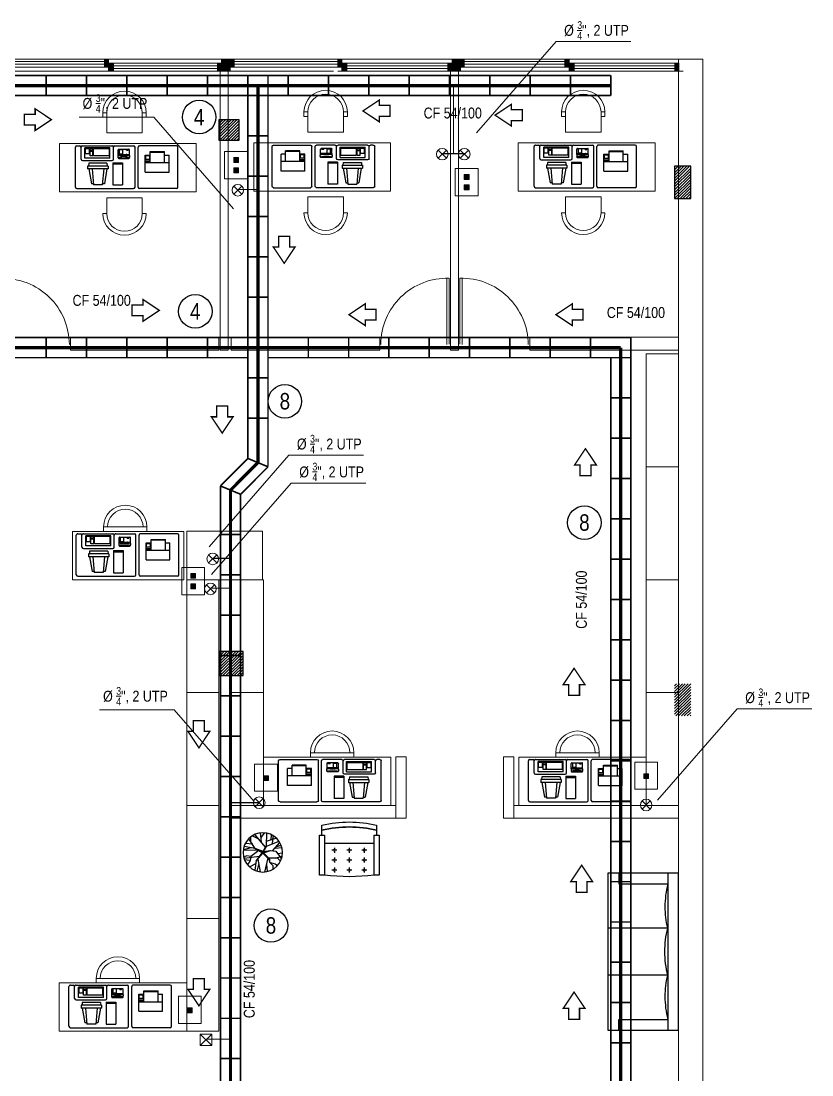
# Model space of a CAD drawing. Header units: millimetres. Extents: x 0 to 126, y 0 to 76.
# Drawn here: x 80.65 to 90.46, y 24.66 to 37.73 of the extents above; entities that cross this region are included whole.
import ezdxf

# ---------------------------------------------------------------- set-up
doc = ezdxf.new("R2010")
doc.units = ezdxf.units.MM
doc.linetypes.add('Continua', pattern=[0])
doc.linetypes.add('DASHED', pattern=[0.75, 0.5, -0.25])
for name, color, linetype in [('9__9', 9, 'Continuous'), ('A-FURN-1', 7, 'Continuous'), ('E-COLUMNA', 20, 'Continuous'), ('HatchColus', 8, 'Continuous'), ('MOVABLE_FURNISHINGS', 7, 'Continuous'), ('Muebles', 2, 'Continuous'), ('TRACO01', 7, 'Continuous'), ('TRACO02', 255, 'Continuous')]:
    doc.layers.add(name, color=color, linetype=linetype)
for name, color, linetype, lineweight in [('ARQUITECTÓNICO', 152, 'Continuous', 0), ('INST. VOZ Y DATOS', 40, 'Continuous', 0), ('TEXTOS INST. VOZ Y DATOS', 1, 'Continuous', 0)]:
    doc.layers.add(name, color=color, linetype=linetype, lineweight=lineweight)
doc.styles.add('75', font='ARIALN.TTF', dxfattribs={"height": 0.135})
pattern_1 = [(45, (-703.665528, -104.339468), (-0.0176776695, 0.0176776695), [])]

# ---------------------------------------------------------------- blocks, each defined once
blk = doc.blocks.new('A$C35E06030')
at = {"layer": 'HatchColus', "linetype": 'Continua', "ltscale": 0.05}
h = blk.add_hatch(dxfattribs=at)
h.set_pattern_fill('ANSI31', color=256, scale=0.2, style=0)
h.set_pattern_definition(pattern_1)
h.paths.add_polyline_path([(5.65, 32.595), (5.65, 32.295), (5.95, 32.295), (5.95, 32.595)])
h.paths.add_polyline_path([(11.35, 32.595), (11.35, 32.345), (11.6, 32.345), (11.6, 32.595)])
h = blk.add_hatch(dxfattribs=at)
h.set_pattern_fill('ANSI31', color=256, scale=0.2, style=0)
h.set_pattern_definition(pattern_1)
h.paths.add_polyline_path([(17, 31.621), (17.2, 31.621), (17.2, 32.021), (17, 32.021)])
h = blk.add_hatch(dxfattribs=at)
h.set_pattern_fill('ANSI31', color=256, scale=0.2, style=0)
h.set_pattern_definition(pattern_1)
h.paths.add_polyline_path([(0.2, 25.603), (0, 25.603), (0, 25.203), (0.2, 25.203)])
h.paths.add_polyline_path([(5.949, 26.003), (5.649, 26.003), (5.649, 25.703), (5.949, 25.703)])
h.paths.add_polyline_path([(11.65, 26.003), (11.35, 26.003), (11.35, 25.703), (11.65, 25.703)])
h.paths.add_polyline_path([(17.2, 25.603), (17, 25.603), (17, 25.203), (17.2, 25.203)])
at = {"layer": 'E-COLUMNA', "linetype": 'Continua', "ltscale": 0.05}
for points in [[(11.35, 32.345), (11.6, 32.345), (11.6, 32.595), (11.35, 32.595)], [(17, 31.621), (17.2, 31.621), (17.2, 32.021), (17, 32.021)], [(11.35, 25.703), (11.65, 25.703), (11.65, 26.003), (11.35, 26.003)]]:
    blk.add_lwpolyline(points, close=True, dxfattribs=at)
blk = doc.blocks.new('A$C12894DB4')
at = {"layer": 'TRACO01', "color": 0}
for p, q in [((9.91, 5.66), (9.91, 5.26)), ((11.31, 5.66), (9.91, 5.66)), ((11.31, 5.46), (9.91, 5.46)), ((11.31, 5.26), (9.91, 5.26)), ((11.31, 4.66), (9.91, 4.66)), ((9.91, 4.66), (9.91, 3.46)), ((11.31, 5.66), (11.31, 5.26)), ((11.31, 4.66), (11.31, 3.46)), ((17.03, 4.24), (17.03, 4.14)), ((20.83, 4.44), (17.23, 4.44)), ((18.23, 4.2), (18.23, 4.05)), ((19.83, 4.2), (19.83, 4.05)), ((21.03, 4.24), (21.03, 4.13)), ((9.71, 2.26), (4.71, 2.26)), ((11.31, 3.46), (9.91, 3.46)), ((17.03, 3.36), (17.03, 1.44)), ((20.83, 3.04), (17.23, 3.04)), ((20.83, 1.24), (17.23, 1.24)), ((17.53, 1.57), (17.53, 1.37)), ((18.13, 1.57), (17.53, 1.57)), ((18.13, 1.37), (17.53, 1.37)), ((18.13, 1.57), (18.13, 1.37)), ((18.23, 3.43), (18.23, 3.28)), ((19.33, 2.91), (19.33, 1.37)), ((19.33, 2.91), (20.53, 2.91)), ((19.33, 1.37), (20.53, 1.37)), ((19.83, 3.43), (19.83, 3.28)), ((20.53, 2.91), (20.53, 1.37)), ((21.03, 3.36), (21.03, 1.44)), ((24.13, 3.58), (29.73, 3.58)), ((24.13, 3.58), (24.13, 1.08)), ((24.13, 1.08), (29.73, 1.08)), ((29.73, 3.58), (29.73, 1.08)), ((29.93, 3.58), (29.93, 1.98)), ((29.93, 3.58), (30.93, 3.58)), ((29.93, 1.98), (30.93, 1.98)), ((29.93, 1.68), (29.93, 1.08)), ((29.93, 1.68), (30.93, 1.68)), ((29.93, 1.08), (30.93, 1.08)), ((30.93, 3.58), (30.93, 1.98)), ((30.93, 1.68), (30.93, 1.08)), ((31.13, 2.88), (31.13, 1.08)), ((31.13, 2.88), (32.53, 2.88)), ((31.13, 1.08), (32.53, 1.08)), ((32.53, 2.88), (32.53, 1.08))]:
    blk.add_line(p, q, dxfattribs=at)
for centre, radius, start, end in [((18.18, 3.74), 1.25, 166.0825, 180), ((18.18, 3.74), 1.25, 180, 191.2958), ((17.16, 3.98), 0.2, 70.2489, 166.4245), ((17.23, 4.24), 0.2, 90, 180), ((18.07, 7.64), 3.57, 256.1032, 263.8325), ((18.64, 12.93), 8.89, 263.8325, 267.4371), ((17.99, 4.2), 0.24, 0, 90), ((19.03, 21.61), 17.58, 267.4371, 270), ((19.03, 21.61), 17.58, 270, 272.5629), ((19.42, 12.93), 8.89, 272.5629, 276.1675), ((20.07, 4.2), 0.24, 90, 180), ((19.99, 7.64), 3.57, 276.1675, 283.8968), ((20.83, 4.24), 0.2, 0, 90), ((20.9, 3.98), 0.2, 9.5352, 104.6502), ((20.4, 3.82), 0.72, 9.4076, 17.8024), ((19.88, 3.74), 1.25, 0, 9.4076), ((19.88, 3.74), 1.25, 350.5924, 360), ((17.19, 3.54), 0.24, 191.2958, 283.3617), ((17.23, 2.84), 0.2, 90, 180), ((17.23, 1.44), 0.2, 180, 270), ((18.07, -0.17), 3.57, 96.1675, 103.8968), ((16.93, 3.52), 0.369, 323.5958, 323.7272), ((18.64, -5.45), 8.89, 92.5629, 96.1675), ((17.99, 3.28), 0.24, 270, 0), ((19.03, -14.14), 17.58, 90, 92.5629), ((19.03, -14.14), 17.58, 87.4371, 90), ((19.42, -5.45), 8.89, 83.8325, 87.4371), ((20.07, 3.28), 0.24, 180, 270), ((19.99, -0.17), 3.57, 76.6383, 83.8325), ((20.87, 3.54), 0.24, 256.6383, 358.4297), ((20.83, 2.84), 0.2, 0, 90), ((20.83, 1.44), 0.2, 270, 0)]:
    blk.add_arc(centre, radius, start, end, dxfattribs=at)
at = {"layer": 'TRACO02', "color": 0}
for p, q in [((0.5, 15.04), (13.5, 15.04)), ((35.6, 15.04), (15.6, 15.04)), ((0, 14.54), (0, 0.54)), ((14, 14.54), (14, 0.54)), ((15.1, 14.54), (15.1, 0.54)), ((19.55, 6), (19.55, 13.8)), ((22.95, 13.8), (19.55, 13.8)), ((22.95, 6), (22.95, 13.8)), ((24.99, 8.15), (25.9, 13.35)), ((25.9, 13.35), (26.59, 13.35)), ((26.13, 8.15), (26.62, 13.75)), ((26.62, 13.75), (29.75, 13.75)), ((30.24, 8.15), (29.75, 13.75)), ((29.79, 13.35), (30.47, 13.35)), ((31.39, 8.15), (30.47, 13.35)), ((36.1, 14.54), (36.1, 0.54)), ((11.51, 9.26), (3.11, 9.26)), ((3.11, 9.26), (3.11, 3.26)), ((11.51, 9.26), (11.51, 3.26)), ((24.59, 8.15), (31.79, 8.15)), ((24.59, 7.15), (24.59, 8.15)), ((31.79, 7.15), (31.79, 8.15)), ((11.51, 5.86), (3.11, 5.86)), ((4.71, 5.86), (4.71, 2.06)), ((9.71, 5.86), (9.71, 2.06)), ((22.95, 6.4), (19.55, 6.4)), ((22.95, 6), (19.55, 6)), ((22.7, 4.74), (22.7, 0.54)), ((33.6, 5.24), (23.2, 5.24)), ((23.93, 4.38), (32.73, 4.38)), ((23.93, 4.38), (23.93, 0.78)), ((24.59, 7.15), (31.79, 7.15)), ((24.98, 6.15), (24.89, 7.15)), ((24.98, 6.15), (31.4, 6.15)), ((31.4, 6.15), (31.49, 7.15)), ((32.73, 4.38), (32.73, 0.78)), ((34.1, 4.74), (34.1, 0.54)), ((0.5, 0.04), (13.5, 0.04)), ((4.71, 3.26), (3.11, 3.26)), ((9.71, 2.06), (4.71, 2.06)), ((11.51, 3.26), (9.71, 3.26)), ((22.2, 0.04), (15.6, 0.04)), ((33.6, 0.04), (23.2, 0.04)), ((23.93, 0.78), (32.73, 0.78)), ((35.6, 0.04), (34.6, 0.04))]:
    blk.add_line(p, q, dxfattribs=at)
for centre, radius, start, end in [((0.5, 14.54), 0.5, 90, 180), ((13.5, 14.54), 0.5, 0, 90), ((15.6, 14.54), 0.5, 90, 180), ((35.6, 14.54), 0.5, 0, 90), ((23.2, 4.74), 0.5, 90, 180), ((33.6, 4.74), 0.5, 0, 90), ((0.5, 0.54), 0.5, 180, 270), ((13.5, 0.54), 0.5, 270, 0), ((15.6, 0.54), 0.5, 180, 270), ((22.2, 0.54), 0.5, 270, 0), ((23.2, 0.54), 0.5, 180, 270), ((27.71, -4.98), 5.57, 115.6743, 116.5651), ((29.09, -4.98), 5.57, 63.4349, 64.3257), ((33.6, 0.54), 0.5, 270, 0), ((34.6, 0.54), 0.5, 180, 270), ((35.6, 0.54), 0.5, 270, 0)]:
    blk.add_arc(centre, radius, start, end, dxfattribs=at)
blk = doc.blocks.new('FIXT-SOFA3672')
at = {"layer": 'A-FURN-1'}
for p, q in [((35.919106, 36.03653), (-35.919106, 36.03653)), ((-35.919106, 36.03653), (-35.919106, 0.010204)), ((35.919106, 0.010204), (35.919106, 36.03653)), ((-35.896767, 30.508681), (35.914639, 30.508681)), ((-31.016712, 5.575283), (-31.016712, 30.508681)), ((-10.734035, 30.318065), (-10.734035, -0.180412)), ((10.734035, 30.318065), (10.734035, -0.180412)), ((31.016712, 5.575283), (31.016712, 30.508681)), ((-35.896767, 5.575283), (-31.016712, 5.575283)), ((35.896767, 5.575283), (31.016712, 5.575283)), ((-35.919106, 0.010204), (35.919106, 0.010204))]:
    blk.add_line(p, q, dxfattribs=at)
for centre, radius, start, end in [((-20.12418, 71.160164), 42.085514, 255, 269.461553), ((-20.176819, 65.559021), 36.484119, 269.461552, 284.999998), ((-0.096013, 70.019703), 41.102158, 255, 270.121624), ((-0.098873, 71.366776), 42.449238, 270.121624, 285.000001), ((20.176819, 65.559021), 36.484119, 255.000002, 270.538448), ((20.12418, 71.160164), 42.085514, 270.538447, 285)]:
    blk.add_arc(centre, radius, start, end, dxfattribs=at)
blk = doc.blocks.new('arbolp114')
at = {"color": 0, "linetype": 'ByBlock'}
for p, q in [((-0.319, 0.205), (-0.389, 0.318)), ((-0.182, 0.289), (-0.333, 0.369)), ((-0.165, 0.209), (-0.203, 0.453)), ((-0.109, 0.31), (-0.154, 0.474)), ((-0.126, 0.175), (-0.067, 0.491)), ((0.126, 0.138), (0.045, 0.503)), ((0.091, 0.306), (0.108, 0.482)), ((0.168, 0.249), (0.252, 0.332)), ((0.193, 0.26), (0.319, 0.289)), ((0.252, 0.332), (0.256, 0.436)), ((0.319, 0.289), (0.378, 0.331)), ((-0.417, 0.087), (-0.476, 0.121)), ((-0.326, 0.205), (-0.462, 0.192)), ((-0.088, 0.104), (-0.462, 0.159)), ((-0.301, 0.104), (-0.417, 0.087)), ((-0.305, 0.104), (-0.319, 0.205)), ((-0.098, -0.045), (-0.301, 0.104)), ((-0.018, -0.001), (-0.165, 0.213)), ((-0.165, 0.213), (0.001, 0.019)), ((-0.116, 0.148), (-0.006, 0.006)), ((-0.001, 0.009), (-0.116, 0.148)), ((-0.006, 0.006), (-0.013, -0.015)), ((0.151, 0.157), (-0.001, 0.009)), ((0.001, 0.019), (0.157, 0.171)), ((0.005, 0), (0.151, 0.157)), ((0.018, 0.007), (0.168, 0.165)), ((0.018, 0.007), (0.196, -0.047)), ((0.143, 0.138), (0.357, 0.138)), ((0.157, 0.171), (0.168, 0.249)), ((0.168, 0.165), (0.168, 0.249)), ((0.336, -0.035), (0.476, 0.163)), ((0.357, 0.138), (0.497, 0.096)), ((0.361, 0.133), (0.452, 0.226)), ((0.375, 0.028), (0.504, 0.012)), ((-0.494, -0.068), (-0.119, -0.057)), ((-0.305, -0.115), (-0.494, -0.068)), ((-0.203, -0.102), (-0.466, -0.152)), ((-0.256, -0.207), (-0.452, -0.228)), ((-0.195, -0.102), (-0.354, -0.342)), ((-0.203, -0.098), (-0.119, -0.057)), ((0.008, -0.026), (-0.195, -0.102)), ((0.073, -0.134), (-0.193, -0.447)), ((-0.179, -0.095), (0.011, -0.018)), ((-0.116, -0.063), (0.005, -0.003)), ((-0.013, -0.015), (-0.116, -0.063)), ((-0.098, -0.045), (-0.018, -0.001)), ((-0.033, -0.258), (-0.056, -0.497)), ((0.174, -0.042), (0.005, 0)), ((0.005, -0.003), (0.068, -0.021)), ((0.008, -0.026), (0.193, -0.047)), ((0.008, -0.026), (0.094, -0.169)), ((0.011, -0.018), (0.174, -0.042)), ((0.017, -0.021), (0.094, -0.152)), ((0.094, -0.161), (0.417, -0.287)), ((0.094, -0.169), (0.105, -0.493)), ((0.196, -0.047), (0.336, -0.035)), ((0.245, -0.22), (0.266, -0.409)), ((0.256, -0.047), (0.438, -0.253)), ((0.319, -0.11), (0.494, -0.123)), ((0.34, -0.144), (0.459, -0.186)), ((-0.305, -0.27), (-0.305, -0.392)), ((-0.098, -0.333), (-0.256, -0.417)), ((-0.044, -0.376), (0.042, -0.493)), ((0.098, -0.287), (0.336, -0.363)), ((0.21, -0.329), (0.224, -0.442))]:
    blk.add_line(p, q, dxfattribs=at)
blk.add_circle((0, 0), 0.5, dxfattribs=at)
blk = doc.blocks.new('A$C6B612579')
at = {"layer": '9__9', "color": 253, "extrusion": (0, 0, -1), "xscale": 4.875, "yscale": 4.875, "zscale": 4.875}
blk.add_blockref('arbolp114', (-2.46, 2.44), dxfattribs=at)
blk = doc.blocks.new('Sillon_2')
at = {"layer": 'MOVABLE_FURNISHINGS', "color": 7, "linetype": 'Continuous'}
for points in [[(0.0375, 0.75), (0.0375, 0.675, -0.1212121), (0.8625, 0.675), (0.8625, 0.75, 0.1212121)], [(0.2125, 0.375, -1), (0.2375, 0.375, -1)], [(0.4375, 0.375, -1), (0.4625, 0.375, -1)], [(0.6625, 0.375, -1), (0.6875, 0.375, -1)], [(0.2125, 0.225, -1), (0.2375, 0.225, -1)], [(0.4375, 0.225, -1), (0.4625, 0.225, -1)], [(0.6625, 0.225, -1), (0.6875, 0.225, -1)], [(0.2125, 0.075, -1), (0.2375, 0.075, -1)], [(0.4375, 0.075, -1), (0.4625, 0.075, -1)], [(0.6625, 0.075, -1), (0.6875, 0.075, -1)]]:
    blk.add_lwpolyline(points, format="xyb", close=True, dxfattribs=at)
for points in [[(0.8625, 0.6), (0.8625, 0.675, 0.1212121), (0.0375, 0.675), (0.0375, 0.6)], [(0.0375, 0), (0.075, 0, 0.0666667), (0.825, 0), (0.8625, 0)]]:
    blk.add_lwpolyline(points, format="xyb", dxfattribs=at)
for points in [[(0, 0), (0.075, 0), (0.075, 0.6), (0, 0.6)], [(0.825, 0), (0.9, 0), (0.9, 0.6), (0.825, 0.6)]]:
    blk.add_lwpolyline(points, close=True, dxfattribs=at)
for points in [[(0.075, 0.475), (0.825, 0.475)], [(0.1875, 0.375), (0.2125, 0.375)], [(0.225, 0.4125), (0.225, 0.3875)], [(0.225, 0.3625), (0.225, 0.3375)], [(0.2375, 0.375), (0.2625, 0.375)], [(0.4125, 0.375), (0.4375, 0.375)], [(0.45, 0.4125), (0.45, 0.3875)], [(0.45, 0.3625), (0.45, 0.3375)], [(0.4625, 0.375), (0.4875, 0.375)], [(0.6375, 0.375), (0.6625, 0.375)], [(0.675, 0.4125), (0.675, 0.3875)], [(0.675, 0.3625), (0.675, 0.3375)], [(0.6875, 0.375), (0.7125, 0.375)], [(0.1875, 0.225), (0.2125, 0.225)], [(0.225, 0.2625), (0.225, 0.2375)], [(0.225, 0.2125), (0.225, 0.1875)], [(0.2375, 0.225), (0.2625, 0.225)], [(0.4125, 0.225), (0.4375, 0.225)], [(0.45, 0.2625), (0.45, 0.2375)], [(0.45, 0.2125), (0.45, 0.1875)], [(0.4625, 0.225), (0.4875, 0.225)], [(0.6375, 0.225), (0.6625, 0.225)], [(0.675, 0.2625), (0.675, 0.2375)], [(0.675, 0.2125), (0.675, 0.1875)], [(0.6875, 0.225), (0.7125, 0.225)], [(0.1875, 0.075), (0.2125, 0.075)], [(0.225, 0.1125), (0.225, 0.0875)], [(0.225, 0.0625), (0.225, 0.0375)], [(0.2375, 0.075), (0.2625, 0.075)], [(0.4125, 0.075), (0.4375, 0.075)], [(0.45, 0.1125), (0.45, 0.0875)], [(0.45, 0.0625), (0.45, 0.0375)], [(0.4625, 0.075), (0.4875, 0.075)], [(0.6375, 0.075), (0.6625, 0.075)], [(0.675, 0.1125), (0.675, 0.0875)], [(0.675, 0.0625), (0.675, 0.0375)], [(0.6875, 0.075), (0.7125, 0.075)]]:
    blk.add_lwpolyline(points, dxfattribs=at)
blk = doc.blocks.new('A$C1BEB1155')
at = {"layer": 'INST. VOZ Y DATOS', "color": 6}
for points in [[(0, 0.144), (0.144, 0)], [(0, 0), (0.144, 0.144)]]:
    blk.add_lwpolyline(points, dxfattribs=at)
blk.add_lwpolyline([(0.144, 0.144), (0, 0.144), (0, 0), (0.144, 0)], close=True, dxfattribs=at)

msp = doc.modelspace()

# ---------------------------------------------------------------- hatches: boundary and pattern name
at = {"layer": 'ARQUITECTÓNICO'}
h = msp.add_hatch(color=0, dxfattribs=at)
h.paths.add_polyline_path([(81.737, 37.106), (81.799, 37.106), (81.799, 37.206), (81.737, 37.206)])
h.paths.add_polyline_path([(81.737, 37.156), (81.737, 37.256), (81.685, 37.256), (81.685, 37.156)])
h = msp.add_hatch(color=0, dxfattribs=at)
h.paths.add_polyline_path([(83.138, 37.256), (83.138, 37.206), (83.243, 37.206), (83.243, 37.256)])
h.paths.add_polyline_path([(83.138, 37.206), (83.138, 37.156), (83.243, 37.156), (83.243, 37.206)])
h.paths.add_polyline_path([(83.243, 37.106), (83.243, 37.156), (83.138, 37.156), (83.138, 37.106)])
for points in [[(83.294, 37.256), (83.243, 37.256), (83.243, 37.156), (83.294, 37.156)], [(86.148, 37.256), (86.097, 37.256), (86.097, 37.156), (86.148, 37.156)]]:
    msp.add_hatch(color=0, dxfattribs=at).paths.add_polyline_path(points)
h = msp.add_hatch(color=0, dxfattribs=at)
h.paths.add_polyline_path([(84.631, 37.106), (84.693, 37.106), (84.693, 37.206), (84.631, 37.206)])
h.paths.add_polyline_path([(84.631, 37.156), (84.631, 37.256), (84.58, 37.256), (84.58, 37.156)])
h = msp.add_hatch(color=0, dxfattribs=at)
h.paths.add_polyline_path([(85.996, 37.256), (85.996, 37.206), (86.1, 37.206), (86.1, 37.256)])
h.paths.add_polyline_path([(85.996, 37.206), (85.996, 37.156), (86.1, 37.156), (86.1, 37.206)])
h.paths.add_polyline_path([(86.1, 37.106), (86.1, 37.156), (85.996, 37.156), (85.996, 37.106)])
h = msp.add_hatch(color=0, dxfattribs=at)
h.paths.add_polyline_path([(87.447, 37.106), (87.509, 37.106), (87.509, 37.206), (87.447, 37.206)])
h.paths.add_polyline_path([(87.447, 37.156), (87.447, 37.256), (87.395, 37.256), (87.395, 37.156)])
h = msp.add_hatch(color=0, dxfattribs=at)
h.paths.add_polyline_path([(83.138, 37.156), (83.087, 37.156), (83.087, 37.106), (83.138, 37.106)])
h.paths.add_polyline_path([(83.138, 37.206), (83.087, 37.206), (83.087, 37.156), (83.138, 37.156)])
h = msp.add_hatch(color=0, dxfattribs=at)
h.paths.add_polyline_path([(85.996, 37.156), (85.945, 37.156), (85.945, 37.106), (85.996, 37.106)])
h.paths.add_polyline_path([(85.996, 37.206), (85.945, 37.206), (85.945, 37.156), (85.996, 37.156)])
h = msp.add_hatch(color=0, dxfattribs=at)
h.paths.add_polyline_path([(88.811, 37.156), (88.76, 37.156), (88.76, 37.106), (88.811, 37.106)])
h.paths.add_polyline_path([(88.811, 37.206), (88.76, 37.206), (88.76, 37.156), (88.811, 37.156)])
at = {"layer": 'INST. VOZ Y DATOS'}
for points in [[(83.288, 36.035), (83.348, 36.035), (83.348, 35.975), (83.288, 35.975)], [(83.288, 35.906), (83.348, 35.906), (83.348, 35.846), (83.288, 35.846)], [(86.147, 35.824), (86.207, 35.824), (86.207, 35.764), (86.147, 35.764)], [(86.147, 35.695), (86.207, 35.695), (86.207, 35.635), (86.147, 35.635)], [(82.756, 30.876), (82.816, 30.876), (82.816, 30.816), (82.756, 30.816)], [(82.756, 30.747), (82.816, 30.747), (82.816, 30.687), (82.756, 30.687)], [(83.659, 28.366), (83.719, 28.366), (83.719, 28.306), (83.659, 28.306)], [(88.374, 28.391), (88.435, 28.391), (88.435, 28.331), (88.374, 28.331)], [(82.714, 25.486), (82.774, 25.486), (82.774, 25.426), (82.714, 25.426)]]:
    msp.add_hatch(color=256, dxfattribs=at).paths.add_polyline_path(points)

# ---------------------------------------------------------------- linework, layer by layer
at = {"layer": 'ARQUITECTÓNICO', "ltscale": 0.3}
for p, q in [((78.836, 37.256), (84.526, 37.256)), ((84.526, 37.256), (89.106, 37.256)), ((78.836, 37.106), (84.526, 37.106)), ((84.581, 37.106), (88.861, 37.106))]:
    msp.add_line(p, q, dxfattribs=at)
at = {"layer": 'ARQUITECTÓNICO', "color": 0}
for p, q in [((81.737, 37.106), (81.737, 37.256)), ((84.631, 37.106), (84.631, 37.256)), ((87.447, 37.106), (87.447, 37.256)), ((81.737, 37.156), (80.372, 37.156)), ((81.737, 37.206), (81.737, 37.106)), ((81.737, 37.206), (83.087, 37.206)), ((84.631, 37.156), (83.266, 37.156)), ((84.631, 37.206), (84.631, 37.106)), ((84.631, 37.206), (85.945, 37.206)), ((87.447, 37.156), (86.082, 37.156)), ((87.447, 37.206), (87.447, 37.106)), ((87.447, 37.206), (88.76, 37.206)), ((81.713, 36.591), (81.665, 36.591)), ((84.649, 36.6), (84.698, 36.6)), ((87.404, 36.6), (87.355, 36.6)), ((81.713, 35.34), (81.665, 35.34)), ((82.202, 35.34), (82.158, 35.34)), ((84.16, 35.349), (84.209, 35.349)), ((84.649, 35.349), (84.698, 35.349)), ((87.404, 35.349), (87.355, 35.349)), ((87.893, 35.349), (87.844, 35.349)), ((87.844, 35.349), (87.844, 35.349)), ((82.213, 31.453), (81.675, 31.453)), ((84.24, 28.653), (84.778, 28.653)), ((87.822, 28.653), (87.284, 28.653)), ((82.122, 25.853), (81.584, 25.853))]:
    msp.add_line(p, q, dxfattribs=at)
at = {"layer": 'ARQUITECTÓNICO', "linetype": 'Continuous', "ltscale": 0.03}
msp.add_line((88.806, 37.256), (88.806, 22.956), dxfattribs=at)
at = {"layer": 'ARQUITECTÓNICO'}
for p, q in [((89.106, 37.256), (89.106, 6.906)), ((85.93, 33.717), (85.93, 34.534)), ((85.959, 33.719), (85.959, 34.537)), ((86.094, 33.719), (86.094, 34.537)), ((86.122, 33.717), (86.122, 34.534))]:
    msp.add_line(p, q, dxfattribs=at)
at = {"layer": 'ARQUITECTÓNICO', "ltscale": 10}
msp.add_line((88.806, 37.106), (88.806, 22.956), dxfattribs=at)
at = {"layer": 'ARQUITECTÓNICO', "color": 252}
for p, q in [((88.806, 27.158), (87.927, 27.158)), ((87.927, 27.158), (87.927, 25.211)), ((88.063, 27.158), (88.063, 27.025)), ((88.063, 27.025), (88.671, 27.025)), ((88.667, 26.476), (87.923, 26.476)), ((88.667, 25.894), (87.923, 25.894)), ((88.063, 25.212), (88.063, 25.344)), ((88.063, 25.344), (88.671, 25.344)), ((87.927, 25.211), (88.806, 25.211))]:
    msp.add_line(p, q, dxfattribs=at)
at = {"layer": 'ARQUITECTÓNICO', "color": 0}
for points in [[(81.737, 37.156), (81.685, 37.156), (81.685, 37.256), (81.737, 37.256)], [(83.138, 37.106), (83.243, 37.106), (83.243, 37.256), (83.138, 37.256)], [(83.294, 37.156), (83.243, 37.156), (83.243, 37.256), (83.294, 37.256)], [(84.631, 37.156), (84.58, 37.156), (84.58, 37.256), (84.631, 37.256)], [(85.996, 37.106), (86.1, 37.106), (86.1, 37.256), (85.996, 37.256)], [(86.148, 37.156), (86.097, 37.156), (86.097, 37.256), (86.148, 37.256)], [(87.447, 37.156), (87.395, 37.156), (87.395, 37.256), (87.447, 37.256)], [(80.423, 37.193), (81.685, 37.193), (81.685, 37.225), (80.423, 37.225)], [(81.737, 37.106), (81.799, 37.106), (81.799, 37.206), (81.737, 37.206)], [(81.799, 37.14), (83.087, 37.14), (83.087, 37.172), (81.799, 37.172)], [(83.138, 37.106), (83.087, 37.106), (83.087, 37.206), (83.138, 37.206)], [(83.294, 37.193), (84.58, 37.193), (84.58, 37.225), (83.294, 37.225)], [(84.631, 37.106), (84.693, 37.106), (84.693, 37.206), (84.631, 37.206)], [(84.693, 37.14), (85.956, 37.14), (85.956, 37.172), (84.693, 37.172)], [(85.996, 37.106), (85.945, 37.106), (85.945, 37.206), (85.996, 37.206)], [(86.133, 37.193), (87.395, 37.193), (87.395, 37.225), (86.133, 37.225)], [(87.447, 37.106), (87.509, 37.106), (87.509, 37.206), (87.447, 37.206)], [(87.509, 37.14), (88.772, 37.14), (88.772, 37.172), (87.509, 37.172)], [(88.811, 37.106), (88.76, 37.106), (88.76, 37.206), (88.811, 37.206)], [(83.12, 37.106), (83.22, 37.106), (83.22, 33.645), (83.12, 33.645)], [(86.076, 37.106), (85.976, 37.106), (85.976, 33.647), (86.076, 33.647)], [(82.824, 36.209), (81.128, 36.209), (81.128, 35.609), (82.824, 35.609)], [(83.538, 36.218), (85.235, 36.218), (85.235, 35.618), (83.538, 35.618)], [(88.514, 36.218), (86.818, 36.218), (86.818, 35.618), (88.514, 35.618)], [(83.106, 33.645), (81.263, 33.645), (81.263, 33.805), (83.106, 33.805)], [(83.256, 33.647), (85.1, 33.647), (85.1, 33.807), (83.256, 33.807)], [(88.806, 33.647), (86.963, 33.647), (86.963, 33.807), (88.806, 33.807)], [(88.806, 32.199), (88.406, 32.199), (88.406, 33.599), (88.806, 33.599)], [(88.806, 32.199), (88.406, 32.199), (88.406, 30.799), (88.806, 30.799)], [(82.671, 31.398), (81.29, 31.398), (81.29, 30.798), (82.671, 30.798)], [(82.213, 31.398), (81.675, 31.398), (81.675, 31.453), (82.213, 31.453)], [(82.125, 31.453), (81.764, 31.453), (81.764, 31.453), (82.125, 31.453)], [(82.706, 30.798), (83.646, 30.798), (83.646, 31.399), (82.706, 31.399)], [(83.106, 29.398), (82.706, 29.398), (82.706, 30.798), (83.106, 30.798)], [(83.256, 29.399), (83.656, 29.399), (83.656, 30.799), (83.256, 30.799)], [(88.806, 29.399), (88.406, 29.399), (88.406, 30.799), (88.806, 30.799)], [(83.106, 29.398), (82.706, 29.398), (82.706, 27.998), (83.106, 27.998)], [(83.256, 29.399), (83.656, 29.399), (83.656, 27.999), (83.256, 27.999)], [(88.806, 29.399), (88.406, 29.399), (88.406, 27.999), (88.806, 27.999)], [(84.241, 28.599), (84.778, 28.599), (84.778, 28.653), (84.241, 28.653)], [(84.329, 28.653), (84.69, 28.653), (84.69, 28.653), (84.329, 28.653)], [(87.822, 28.599), (87.284, 28.599), (87.284, 28.653), (87.822, 28.653)], [(87.734, 28.653), (87.372, 28.653), (87.372, 28.653), (87.734, 28.653)], [(83.656, 28.599), (85.237, 28.599), (85.237, 27.999), (83.656, 27.999)], [(85.3, 27.839), (85.426, 27.839), (85.426, 28.603), (85.3, 28.603)], [(86.763, 27.839), (86.636, 27.839), (86.636, 28.603), (86.763, 28.603)], [(88.406, 28.599), (86.825, 28.599), (86.825, 27.999), (88.406, 27.999)], [(83.106, 26.598), (82.706, 26.598), (82.706, 27.998), (83.106, 27.998)], [(83.256, 27.839), (85.3, 27.839), (85.3, 27.999), (83.256, 27.999)], [(88.806, 27.839), (86.763, 27.839), (86.763, 27.999), (88.806, 27.999)], [(83.106, 26.598), (82.706, 26.598), (82.706, 25.198), (83.106, 25.198)], [(82.706, 25.798), (81.125, 25.798), (81.125, 25.198), (82.706, 25.198)], [(82.122, 25.798), (81.584, 25.798), (81.584, 25.853), (82.122, 25.853)], [(82.034, 25.853), (81.672, 25.853), (81.672, 25.853), (82.034, 25.853)]]:
    msp.add_lwpolyline(points, close=True, dxfattribs=at)
for points in [[(81.713, 36.537), (81.665, 36.537), (81.665, 36.591), (81.713, 36.591)], [(82.154, 36.591), (82.154, 36.591), (82.154, 36.34), (81.713, 36.34), (81.713, 36.591)], [(82.154, 36.591), (82.202, 36.591), (82.202, 36.537), (82.154, 36.537)], [(84.16, 36.546), (84.209, 36.546), (84.209, 36.6), (84.16, 36.6)], [(84.209, 36.546), (84.16, 36.546), (84.16, 36.6), (84.209, 36.6)], [(84.209, 36.6), (84.209, 36.6), (84.209, 36.35), (84.649, 36.35), (84.649, 36.6)], [(84.649, 36.546), (84.698, 36.546), (84.698, 36.6), (84.649, 36.6)], [(87.404, 36.546), (87.355, 36.546), (87.355, 36.6), (87.404, 36.6)], [(87.844, 36.6), (87.844, 36.6), (87.844, 36.35), (87.404, 36.35), (87.404, 36.6)], [(87.893, 36.546), (87.844, 36.546), (87.844, 36.6), (87.893, 36.6)], [(87.844, 36.546), (87.893, 36.546), (87.893, 36.6), (87.844, 36.6)], [(81.713, 35.34), (81.713, 35.536), (82.154, 35.536), (82.154, 35.34), (82.154, 35.34)], [(84.649, 35.349), (84.649, 35.546), (84.209, 35.546), (84.209, 35.349), (84.209, 35.349)], [(87.404, 35.349), (87.404, 35.546), (87.844, 35.546), (87.844, 35.349), (87.844, 35.349)]]:
    msp.add_lwpolyline(points, dxfattribs=at)
at = {"layer": 'ARQUITECTÓNICO'}
for centre, radius, start, end in [((84.429, 36.6), 0.269, 0, 180), ((87.624, 36.6), 0.269, 0, 180), ((81.934, 36.591), 0.269, 0, 180), ((81.934, 36.591), 0.22, 0, 180), ((84.429, 36.6), 0.22, 0, 180), ((87.624, 36.6), 0.22, 0, 180), ((81.934, 35.34), 0.269, 180, 0), ((81.934, 35.34), 0.22, 180, 360), ((84.429, 35.349), 0.269, 180, 0), ((84.429, 35.349), 0.22, 180, 360), ((87.624, 35.349), 0.269, 180, 0), ((87.624, 35.349), 0.22, 180, 360), ((81.944, 31.453), 0.269, 0, 180), ((81.944, 31.453), 0.22, 0, 180), ((84.509, 28.653), 0.269, 0, 180), ((87.553, 28.653), 0.269, 0, 180), ((84.509, 28.653), 0.22, 0, 180), ((87.553, 28.653), 0.22, 0, 180), ((81.853, 25.853), 0.269, 0, 180), ((81.853, 25.853), 0.22, 0, 180)]:
    msp.add_arc(centre, radius, start, end, dxfattribs=at)
at = {"layer": 'ARQUITECTÓNICO', "ltscale": 0.03}
for centre, start, end in [((80.427, 33.713), 0.1456, 91.6413), ((85.935, 33.715), 88.3587, 179.8544), ((86.117, 33.715), 0.1456, 91.6413)]:
    msp.add_arc(centre, 0.823, start, end, dxfattribs=at)
at = {"layer": 'INST. VOZ Y DATOS', "const_width": 0.02}
for points in [[(83.464, 37.053), (78.964, 37.053)], [(80.964, 37.053), (80.964, 36.803)], [(81.464, 37.053), (81.464, 36.803)], [(81.964, 37.053), (81.964, 36.803)], [(82.464, 37.053), (82.464, 36.803)], [(82.964, 37.053), (82.964, 36.803)], [(83.464, 32.803), (83.464, 37.053)], [(83.464, 37.053), (87.964, 37.053)], [(83.714, 32.803), (83.714, 37.053)], [(83.964, 36.803), (83.964, 37.053)], [(84.464, 36.803), (84.464, 37.053)], [(84.964, 36.803), (84.964, 37.053)], [(85.464, 36.803), (85.464, 37.053)], [(85.964, 36.803), (85.964, 37.053)], [(86.464, 36.803), (86.464, 37.053)], [(86.964, 36.803), (86.964, 37.053)], [(87.464, 36.803), (87.464, 37.053)], [(87.964, 36.803), (87.964, 37.053)], [(83.464, 36.803), (78.964, 36.803)], [(83.714, 36.803), (83.464, 36.803)], [(83.464, 36.803), (87.964, 36.803)], [(83.714, 36.303), (83.464, 36.303)], [(83.714, 35.803), (83.464, 35.803)], [(83.714, 35.303), (83.464, 35.303)], [(83.714, 34.803), (83.464, 34.803)], [(83.714, 34.303), (83.464, 34.303)], [(75.464, 33.803), (83.464, 33.803)], [(80.964, 33.553), (80.964, 33.803)], [(81.464, 33.553), (81.464, 33.803)], [(81.964, 33.553), (81.964, 33.803)], [(82.464, 33.553), (82.464, 33.803)], [(82.964, 33.553), (82.964, 33.803)], [(83.714, 33.803), (83.464, 33.803)], [(83.714, 33.803), (88.214, 33.803)], [(84.214, 33.553), (84.214, 33.803)], [(84.714, 33.553), (84.714, 33.803)], [(85.214, 33.553), (85.214, 33.803)], [(85.714, 33.553), (85.714, 33.803)], [(86.214, 33.553), (86.214, 33.803)], [(86.714, 33.553), (86.714, 33.803)], [(87.214, 33.553), (87.214, 33.803)], [(87.714, 33.553), (87.714, 33.803)], [(88.214, 33.553), (88.214, 33.803)], [(75.464, 33.553), (83.464, 33.553)], [(83.714, 33.553), (88.214, 33.553)], [(87.964, 25.553), (87.964, 33.553)], [(88.214, 25.553), (88.214, 33.553)], [(83.714, 33.303), (83.464, 33.303)], [(88.214, 33.053), (87.964, 33.053)], [(83.464, 32.303), (83.464, 32.803)], [(83.714, 32.803), (83.464, 32.803)], [(83.714, 32.199), (83.714, 32.803)], [(88.214, 32.553), (87.964, 32.553)], [(83.464, 32.303), (83.124, 31.962)], [(83.714, 32.199), (83.464, 32.303)], [(83.714, 32.199), (83.374, 31.858)], [(88.214, 32.053), (87.964, 32.053)], [(83.124, 31.358), (83.124, 31.962)], [(83.374, 31.858), (83.124, 31.962)], [(83.374, 31.358), (83.374, 31.858)], [(88.214, 31.553), (87.964, 31.553)], [(83.124, 20.358), (83.124, 31.358)], [(83.374, 31.358), (83.124, 31.358)], [(83.374, 20.255), (83.374, 31.358)], [(88.214, 31.053), (87.964, 31.053)], [(83.374, 30.858), (83.124, 30.858)], [(88.214, 30.553), (87.964, 30.553)], [(83.374, 30.358), (83.124, 30.358)], [(88.214, 30.053), (87.964, 30.053)], [(83.374, 29.858), (83.124, 29.858)], [(88.214, 29.553), (87.964, 29.553)], [(83.374, 29.358), (83.124, 29.358)], [(88.214, 29.053), (87.964, 29.053)], [(83.374, 28.858), (83.124, 28.858)], [(88.214, 28.553), (87.964, 28.553)], [(83.374, 28.358), (83.124, 28.358)], [(88.214, 28.053), (87.964, 28.053)], [(83.374, 27.858), (83.124, 27.858)], [(88.214, 27.553), (87.964, 27.553)], [(83.374, 27.358), (83.124, 27.358)], [(88.214, 27.053), (87.964, 27.053)], [(83.374, 26.858), (83.124, 26.858)], [(88.214, 26.553), (87.964, 26.553)], [(83.374, 26.358), (83.124, 26.358)], [(88.214, 26.053), (87.964, 26.053)], [(83.374, 25.858), (83.124, 25.858)], [(88.214, 25.553), (87.964, 25.553)], [(87.964, 24.053), (87.964, 25.553)], [(88.214, 25.553), (87.964, 25.553)], [(88.214, 24.053), (88.214, 25.553)], [(83.374, 25.358), (83.124, 25.358)], [(88.214, 25.053), (87.964, 25.053)], [(83.374, 24.858), (83.124, 24.858)]]:
    msp.add_lwpolyline(points, dxfattribs=at)
at = {"layer": 'INST. VOZ Y DATOS', "color": 6, "const_width": 0.04}
for points in [[(83.589, 36.928), (78.964, 36.928)], [(83.339, 36.928), (87.964, 36.928)], [(83.589, 32.678), (83.589, 36.928)], [(75.464, 33.678), (83.589, 33.678)], [(83.589, 33.678), (88.089, 33.678)], [(88.089, 25.553), (88.089, 33.678)], [(83.589, 32.251), (83.589, 32.803)], [(83.589, 32.251), (83.249, 31.91)], [(83.249, 31.358), (83.249, 31.91)], [(83.249, 20.307), (83.249, 31.358)], [(88.089, 24.053), (88.089, 25.553)]]:
    msp.add_lwpolyline(points, dxfattribs=at)
at = {"layer": 'INST. VOZ Y DATOS', "color": 6, "linetype": 'DASHED', "ltscale": 0.01, "const_width": 0.015}
for points in [[(86.015, 36.928), (86.015, 36.084)], [(85.875, 36.084), (86.155, 36.084)], [(83.34, 35.638), (83.589, 35.638)], [(83.028, 31.064), (83.249, 31.064)], [(83, 30.693), (83.256, 30.693)], [(83.249, 28.032), (83.605, 28.032)], [(82.945, 25.099), (83.249, 25.099)]]:
    msp.add_lwpolyline(points, dxfattribs=at)
at = {"layer": 'INST. VOZ Y DATOS'}
for points in [[(83.176, 36.109), (83.46, 36.109), (83.46, 35.772), (83.176, 35.772)], [(83.288, 36.035), (83.348, 36.035), (83.348, 35.975), (83.288, 35.975)], [(83.288, 35.906), (83.348, 35.906), (83.348, 35.846), (83.288, 35.846)], [(86.035, 35.898), (86.319, 35.898), (86.319, 35.561), (86.035, 35.561)], [(86.147, 35.824), (86.207, 35.824), (86.207, 35.764), (86.147, 35.764)], [(86.147, 35.695), (86.207, 35.695), (86.207, 35.635), (86.147, 35.635)], [(82.644, 30.95), (82.928, 30.95), (82.928, 30.613), (82.644, 30.613)], [(82.756, 30.876), (82.816, 30.876), (82.816, 30.816), (82.756, 30.816)], [(82.756, 30.747), (82.816, 30.747), (82.816, 30.687), (82.756, 30.687)], [(83.546, 28.512), (83.831, 28.512), (83.831, 28.175), (83.546, 28.175)], [(88.262, 28.537), (88.546, 28.537), (88.546, 28.2), (88.262, 28.2)], [(83.658, 28.367), (83.719, 28.367), (83.719, 28.306), (83.658, 28.306)], [(88.374, 28.391), (88.434, 28.391), (88.434, 28.331), (88.374, 28.331)], [(82.602, 25.632), (82.886, 25.632), (82.886, 25.295), (82.602, 25.295)], [(82.713, 25.487), (82.774, 25.487), (82.774, 25.426), (82.713, 25.426)]]:
    msp.add_lwpolyline(points, close=True, dxfattribs=at)
at = {"layer": 'INST. VOZ Y DATOS', "color": 6}
for points in [[(85.824, 36.127), (85.926, 36.026)], [(85.824, 36.026), (85.926, 36.127)], [(86.097, 36.128), (86.199, 36.026)], [(86.097, 36.026), (86.199, 36.128)], [(83.289, 35.681), (83.391, 35.579)], [(83.289, 35.579), (83.391, 35.681)], [(82.977, 31.107), (83.079, 31.006)], [(82.977, 31.006), (83.079, 31.107)], [(82.949, 30.736), (83.051, 30.634)], [(82.949, 30.634), (83.051, 30.736)], [(83.554, 28.083), (83.655, 27.981)], [(83.554, 27.981), (83.655, 28.083)], [(88.353, 28.055), (88.455, 27.953)], [(88.353, 27.953), (88.455, 28.055)], [(82.894, 25.142), (82.996, 25.04)], [(82.894, 25.04), (82.996, 25.142)]]:
    msp.add_lwpolyline(points, dxfattribs=at)
at = {"layer": 'INST. VOZ Y DATOS', "color": 6, "ltscale": 0.1}
for points in [[(85.824, 36.127), (85.926, 36.026)], [(85.926, 36.127), (85.824, 36.026)], [(86.097, 36.128), (86.199, 36.026)], [(86.199, 36.128), (86.097, 36.026)], [(83.29, 35.681), (83.391, 35.579)], [(83.391, 35.681), (83.29, 35.579)], [(82.977, 31.107), (83.079, 31.006)], [(83.079, 31.107), (82.977, 31.006)], [(82.949, 30.736), (83.051, 30.634)], [(83.051, 30.736), (82.949, 30.634)], [(83.554, 28.083), (83.655, 27.981)], [(83.655, 28.083), (83.554, 27.981)], [(88.353, 28.055), (88.455, 27.953)], [(88.455, 28.055), (88.353, 27.953)]]:
    msp.add_lwpolyline(points, dxfattribs=at)
for centre in [(85.875, 36.077), (86.148, 36.077), (83.34, 35.63), (83.028, 31.056), (83, 30.685), (83.605, 28.032), (88.404, 28.004)]:
    msp.add_circle(centre, 0.072, dxfattribs=at)
at = {"layer": 'TEXTOS INST. VOZ Y DATOS'}
for points in [[(86.299, 36.34), (87.287, 37.476), (88.214, 37.476)], [(83.287, 35.4), (82.299, 36.536), (81.372, 36.536)], [(82.984, 31.208), (83.972, 32.344), (84.899, 32.344)], [(83.014, 30.863), (84.002, 31.998), (84.929, 31.998)], [(83.541, 28.047), (82.552, 29.183), (81.625, 29.183)], [(88.544, 28.063), (89.533, 29.198), (90.46, 29.198)]]:
    msp.add_lwpolyline(points, dxfattribs=at)
at = {"layer": 'TEXTOS INST. VOZ Y DATOS', "const_width": 0.0168}
for points in [[(85.228, 36.613), (85.228, 36.546), (85.093, 36.546), (85.093, 36.479), (84.891, 36.613), (85.093, 36.748), (85.093, 36.681), (85.228, 36.681)], [(80.691, 36.505), (80.691, 36.572), (80.826, 36.572), (80.826, 36.64), (81.028, 36.505), (80.826, 36.37), (80.826, 36.437), (80.691, 36.437)], [(86.867, 36.561), (86.867, 36.493), (86.732, 36.493), (86.732, 36.426), (86.53, 36.561), (86.732, 36.695), (86.732, 36.628), (86.867, 36.628)], [(83.915, 35.059), (83.982, 35.059), (83.982, 34.925), (84.049, 34.925), (83.915, 34.723), (83.78, 34.925), (83.847, 34.925), (83.847, 35.059)], [(82.029, 34.139), (82.029, 34.207), (82.164, 34.207), (82.164, 34.274), (82.366, 34.139), (82.164, 34.004), (82.164, 34.072), (82.029, 34.072)], [(85.055, 34.086), (85.055, 34.019), (84.92, 34.019), (84.92, 33.951), (84.718, 34.086), (84.92, 34.221), (84.92, 34.153), (85.055, 34.153)], [(87.622, 34.086), (87.622, 34.019), (87.488, 34.019), (87.488, 33.951), (87.285, 34.086), (87.488, 34.221), (87.488, 34.153), (87.622, 34.153)], [(83.146, 32.954), (83.213, 32.954), (83.213, 32.819), (83.281, 32.819), (83.146, 32.617), (83.011, 32.819), (83.079, 32.819), (83.079, 32.954)], [(87.651, 32.088), (87.584, 32.088), (87.584, 32.222), (87.516, 32.222), (87.651, 32.424), (87.786, 32.222), (87.718, 32.222), (87.718, 32.088)], [(87.51, 29.363), (87.442, 29.363), (87.442, 29.497), (87.375, 29.497), (87.51, 29.7), (87.645, 29.497), (87.577, 29.497), (87.577, 29.363)], [(82.857, 29.05), (82.924, 29.05), (82.924, 28.916), (82.991, 28.916), (82.857, 28.713), (82.722, 28.916), (82.789, 28.916), (82.789, 29.05)], [(87.604, 26.92), (87.536, 26.92), (87.536, 27.054), (87.469, 27.054), (87.604, 27.257), (87.739, 27.054), (87.671, 27.054), (87.671, 26.92)], [(82.857, 25.85), (82.924, 25.85), (82.924, 25.716), (82.991, 25.716), (82.857, 25.513), (82.722, 25.716), (82.789, 25.716), (82.789, 25.85)], [(87.51, 25.346), (87.442, 25.346), (87.442, 25.481), (87.375, 25.481), (87.51, 25.683), (87.645, 25.481), (87.577, 25.481), (87.577, 25.346)]]:
    msp.add_lwpolyline(points, close=True, dxfattribs=at)
at = {"layer": 'TEXTOS INST. VOZ Y DATOS', "lineweight": 30}
for centre in [(82.86, 36.537), (82.812, 34.127), (83.923, 33.011), (87.638, 31.506), (83.75, 26.509)]:
    msp.add_circle(centre, 0.208, dxfattribs=at)

# ---------------------------------------------------------------- block references
at = {"layer": 'ARQUITECTÓNICO', "color": 0}
msp.add_blockref('A$C35E06030', (71.756, 3.906), dxfattribs=at)
at = {"layer": 'ARQUITECTÓNICO', "rotation": 180}
for p, xscale, yscale, zscale in [((82.596, 36.181), 0.03521116158071891, 0.03521116158071891, 0.03521116158071891), ((83.766, 36.191), -0.03521116158071891, 0.03521116158080417, 0.03521116158074283), ((88.286, 36.191), 0.03521116158071891, 0.03521116158071891, 0.03521116158071891), ((82.607, 31.371), 0.03521116158071891, 0.03521116158071891, 0.03521116158071891), ((83.846, 28.571), -0.03521116158071891, 0.03521116158080417, 0.03521116158074283), ((88.216, 28.571), 0.03521116158071891, 0.03521116158071891, 0.03521116158071891), ((82.516, 25.771), 0.03521116158071891, 0.03521116158071891, 0.03521116158071891)]:
    msp.add_blockref('A$C12894DB4', p, dxfattribs=dict(at, xscale=xscale, yscale=yscale, zscale=zscale))
at = {"layer": 'ARQUITECTÓNICO', "color": 0, "xscale": -0.8229319101524197, "yscale": 0.8229319101525334, "zscale": 0.8229319101525334}
msp.add_blockref('Sillon_2', (85.092, 27.135), dxfattribs=at)
at = {"layer": 'ARQUITECTÓNICO', "color": 0, "xscale": 0.09999999999990905, "yscale": 0.09999999999990905, "zscale": 0.09999999999990905, "rotation": 180}
msp.add_blockref('A$C6B612579', (83.895, 27.66), dxfattribs=at)
at = {"layer": 'ARQUITECTÓNICO', "color": 252, "xscale": 0.0271002682929975, "yscale": 0.02439024390241684, "zscale": 0.02439024390243771, "rotation": 270}
msp.add_blockref('FIXT-SOFA3672', (87.927, 26.185), dxfattribs=at)
at = {"layer": 'Muebles', "ltscale": 0.1}
msp.add_blockref('A$C1BEB1155', (82.873, 25.019), dxfattribs=at)

# ---------------------------------------------------------------- texts
at = {"layer": 'TEXTOS INST. VOZ Y DATOS', "style": '75'}
for s, insert, char_height, width, attachment_point in [('\\A1;%%C {\\H0.7x;\\S3/4;}", 2 UTP', (88.189, 37.726), 0.135, 2.19912, 3), ('\\A1;%%C {\\H0.7x;\\S3/4;}", 2 UTP', (82.217, 36.82), 0.135, 2.19912, 3), ('4', (82.86, 36.537), 0.204, 1.84689, 5), ('CF 54/100', (86.005, 36.655), 0.135, 1.53907, 2), ('CF 54/100', (81.651, 34.331), 0.135, 1.53907, 2), ('4', (82.812, 34.127), 0.204, 1.84689, 5), ('CF 54/100', (88.277, 34.18), 0.135, 1.53907, 2), ('8', (83.923, 33.011), 0.204, 1.84689, 5), ('\\A1;%%C {\\H0.7x;\\S3/4;}", 2 UTP', (84.875, 32.595), 0.135, 2.19912, 3), ('\\A1;%%C {\\H0.7x;\\S3/4;}", 2 UTP', (84.904, 32.249), 0.135, 2.19912, 3), ('8', (87.638, 31.506), 0.204, 1.84689, 5), ('\\A1;%%C {\\H0.7x;\\S3/4;}", 2 UTP', (82.471, 29.467), 0.135, 2.19912, 3), ('\\A1;%%C {\\H0.7x;\\S3/4;}", 2 UTP', (90.435, 29.449), 0.135, 2.19912, 3), ('8', (83.75, 26.509), 0.204, 1.84689, 5)]:
    msp.add_mtext(s, dxfattribs=dict(at, insert=insert, char_height=char_height, width=width, attachment_point=attachment_point))
at = {"layer": 'TEXTOS INST. VOZ Y DATOS', "char_height": 0.135, "width": 1.53907, "attachment_point": 2, "rotation": 90, "style": '75'}
for insert in [(87.533, 30.551), (83.414, 25.721)]:
    msp.add_mtext('CF 54/100', dxfattribs=dict(at, insert=insert))

doc.saveas('drawing.dxf')
